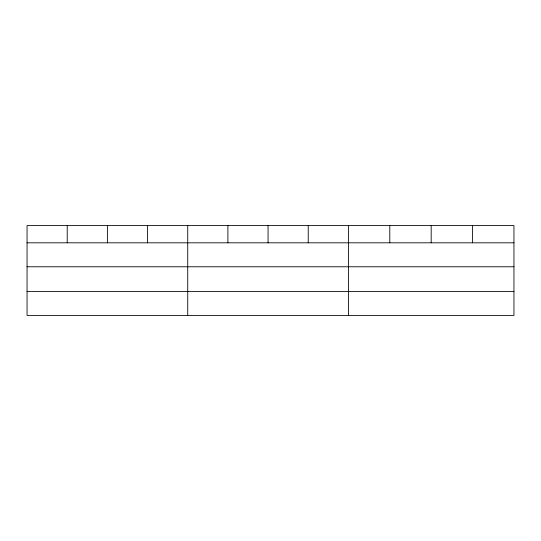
<?xml version="1.0" encoding="UTF-8"?>
<svg xmlns="http://www.w3.org/2000/svg" width="541" height="541" viewBox="0 0 541 541"><rect width="100%" height="100%" fill="white"/><g stroke="black" fill="none" stroke-linecap="round" stroke-linejoin="round"><path stroke-width="0.81" d="M513.95 266.774L513.95 225.597L27.05 225.597L27.05 315.403L513.95 315.403L513.95 266.774L27.05 266.774M27.05 242.814L513.95 242.814M27.05 291.45L513.95 291.45M472.563 225.597L472.563 242.814M431.177 225.597L431.177 242.814M389.791 225.597L389.791 242.814M348.404 225.597L348.404 315.403M308.235 225.597L308.235 242.814M268.065 225.597L268.065 242.814M227.896 225.597L227.896 242.814M187.727 225.597L187.727 315.403M147.558 225.597L147.558 242.814M107.389 225.597L107.389 242.814M67.219 225.597L67.219 242.814"/></g></svg>
